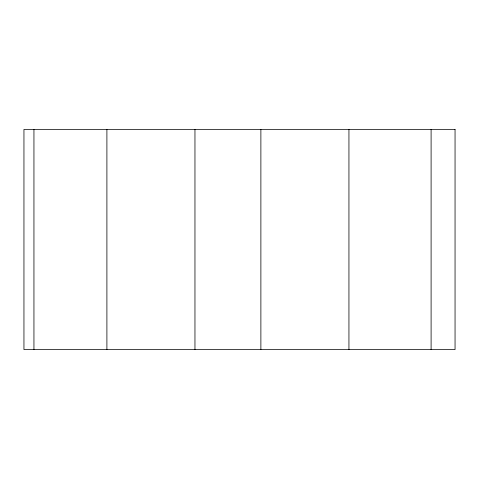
<?xml version="1.0" encoding="UTF-8"?>
<svg xmlns="http://www.w3.org/2000/svg" width="479" height="479" viewBox="0 0 479 479"><rect width="100%" height="100%" fill="white"/><g stroke="black" fill="none" stroke-linecap="round" stroke-linejoin="round"><path stroke-width="0.72" d="M431.1 129.426L431.1 349.574M348.94 129.426L348.94 349.574M260.881 129.426L260.881 349.574M194.959 129.426L194.959 349.574M106.901 129.426L106.901 349.574M33.943 129.426L33.943 349.574M455.05 129.426L23.95 129.426L23.95 349.574L455.05 349.574L455.05 129.426"/></g></svg>
